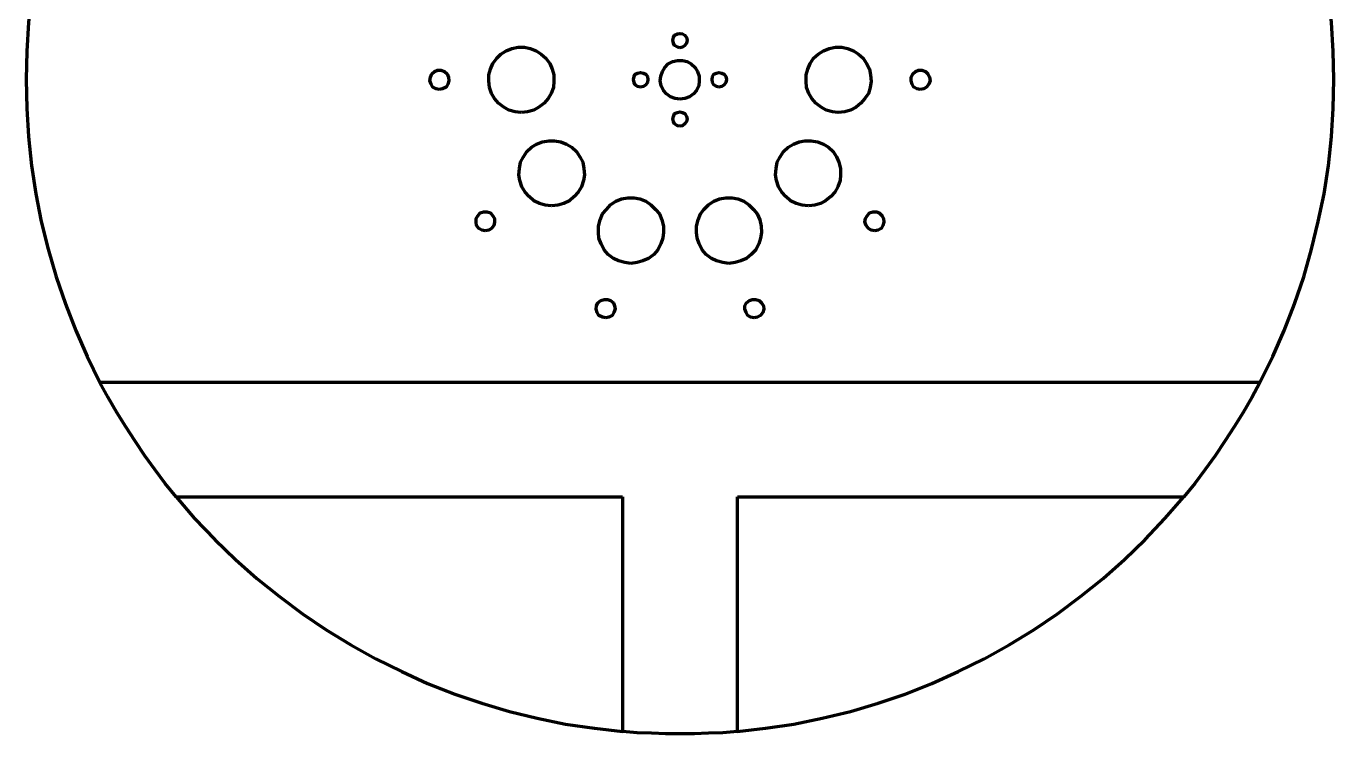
# Model space of a CAD drawing. Header units: millimetres. Extents: x 25 to 425, y -422 to -22.
# Drawn here: x 25 to 425, y -421.8 to -205.4 of the extents above; entities that cross this region are included whole.
import ezdxf

# ---------------------------------------------------------------- set-up
doc = ezdxf.new("R2010")
doc.units = ezdxf.units.MM
doc.header["$MEASUREMENT"] = 0
doc.layers.add('Calque 1', color=7, linetype='Continuous', lineweight=0)
doc.layers.add('Calque 2', color=7, linetype='Continuous', lineweight=0)

msp = doc.modelspace()

# ---------------------------------------------------------------- linework, layer by layer
at = {"layer": 'Calque 1', "color": 7, "lineweight": 100}
for points, knots in [([(47.58, -129.23), (47.58, -129.23), (43.7, -137), (43.7, -137), (43.7, -137), (40.17, -145.11), (40.17, -145.11), (40.17, -145.11), (37, -153.23), (37, -153.23), (37, -153.23), (34.18, -161.52), (34.18, -161.52), (34.18, -161.52), (31.7, -169.82), (31.7, -169.82), (31.7, -169.82), (29.59, -178.46), (29.59, -178.46), (29.59, -178.46), (28, -186.93), (28, -186.93), (28, -186.93), (26.59, -195.58), (26.59, -195.58), (26.59, -195.58), (25.71, -204.22), (25.71, -204.22), (25.71, -204.22), (25.18, -213.05), (25.18, -213.05), (25.18, -213.05), (25, -221.69), (25, -221.69), (25, -221.69), (25.18, -230.51), (25.18, -230.51), (25.18, -230.51), (25.71, -239.16), (25.71, -239.16), (25.71, -239.16), (26.59, -247.98), (26.59, -247.98), (26.59, -247.98), (28, -256.63), (28, -256.63), (28, -256.63), (29.59, -265.1), (29.59, -265.1), (29.59, -265.1), (31.7, -273.57), (31.7, -273.57), (31.7, -273.57), (34.18, -282.04), (34.18, -282.04), (34.18, -282.04), (37, -290.33), (37, -290.33), (37, -290.33), (40.17, -298.45), (40.17, -298.45), (40.17, -298.45), (43.7, -306.39), (43.7, -306.39), (43.7, -306.39), (47.58, -314.33), (47.58, -314.33)], [0, 0, 0, 0, 1, 1, 1, 2, 2, 2, 3, 3, 3, 4, 4, 4, 5, 5, 5, 6, 6, 6, 7, 7, 7, 8, 8, 8, 9, 9, 9, 10, 10, 10, 11, 11, 11, 12, 12, 12, 13, 13, 13, 14, 14, 14, 15, 15, 15, 16, 16, 16, 17, 17, 17, 18, 18, 18, 19, 19, 19, 20, 20, 20, 21, 21, 21, 22, 22, 22, 22]), ([(402.41, -314.33), (402.41, -314.33), (406.3, -306.39), (406.3, -306.39), (406.3, -306.39), (409.83, -298.45), (409.83, -298.45), (409.83, -298.45), (413, -290.33), (413, -290.33), (413, -290.33), (415.82, -282.04), (415.82, -282.04), (415.82, -282.04), (418.12, -273.57), (418.12, -273.57), (418.12, -273.57), (420.24, -265.1), (420.24, -265.1), (420.24, -265.1), (422, -256.63), (422, -256.63), (422, -256.63), (423.41, -247.98), (423.41, -247.98), (423.41, -247.98), (424.29, -239.16), (424.29, -239.16), (424.29, -239.16), (424.82, -230.51), (424.82, -230.51), (424.82, -230.51), (425, -221.69), (425, -221.69), (425, -221.69), (424.82, -213.05), (424.82, -213.05), (424.82, -213.05), (424.29, -204.22), (424.29, -204.22), (424.29, -204.22), (423.41, -195.58), (423.41, -195.58), (423.41, -195.58), (422, -186.93), (422, -186.93), (422, -186.93), (420.24, -178.46), (420.24, -178.46), (420.24, -178.46), (418.12, -169.82), (418.12, -169.82), (418.12, -169.82), (415.82, -161.52), (415.82, -161.52), (415.82, -161.52), (413, -153.23), (413, -153.23), (413, -153.23), (409.83, -145.11), (409.83, -145.11), (409.83, -145.11), (406.3, -137), (406.3, -137), (406.3, -137), (402.41, -129.23), (402.41, -129.23)], [0, 0, 0, 0, 1, 1, 1, 2, 2, 2, 3, 3, 3, 4, 4, 4, 5, 5, 5, 6, 6, 6, 7, 7, 7, 8, 8, 8, 9, 9, 9, 10, 10, 10, 11, 11, 11, 12, 12, 12, 13, 13, 13, 14, 14, 14, 15, 15, 15, 16, 16, 16, 17, 17, 17, 18, 18, 18, 19, 19, 19, 20, 20, 20, 21, 21, 21, 22, 22, 22, 22]), ([(224.91, -211.99), (224.91, -211.99), (225.79, -211.81), (225.79, -211.81), (225.79, -211.81), (226.5, -211.28), (226.5, -211.28), (226.5, -211.28), (227.03, -210.58), (227.03, -210.58), (227.03, -210.58), (227.21, -209.69), (227.21, -209.69), (227.21, -209.69), (227.03, -208.81), (227.03, -208.81), (227.03, -208.81), (226.5, -208.11), (226.5, -208.11), (226.5, -208.11), (225.79, -207.75), (225.79, -207.75), (225.79, -207.75), (224.91, -207.58), (224.91, -207.58), (224.91, -207.58), (224.21, -207.75), (224.21, -207.75), (224.21, -207.75), (223.32, -208.11), (223.32, -208.11), (223.32, -208.11), (222.97, -208.81), (222.97, -208.81), (222.97, -208.81), (222.79, -209.69), (222.79, -209.69), (222.79, -209.69), (222.97, -210.58), (222.97, -210.58), (222.97, -210.58), (223.32, -211.28), (223.32, -211.28), (223.32, -211.28), (224.21, -211.81), (224.21, -211.81), (224.21, -211.81), (224.91, -211.99), (224.91, -211.99)], [0, 0, 0, 0, 1, 1, 1, 2, 2, 2, 3, 3, 3, 4, 4, 4, 5, 5, 5, 6, 6, 6, 7, 7, 7, 8, 8, 8, 9, 9, 9, 10, 10, 10, 11, 11, 11, 12, 12, 12, 13, 13, 13, 14, 14, 14, 15, 15, 15, 16, 16, 16, 16]), ([(176.39, -231.75), (176.39, -231.75), (178.33, -231.57), (178.33, -231.57), (178.33, -231.57), (180.27, -231.04), (180.27, -231.04), (180.27, -231.04), (181.86, -230.16), (181.86, -230.16), (181.86, -230.16), (183.45, -228.93), (183.45, -228.93), (183.45, -228.93), (184.68, -227.51), (184.68, -227.51), (184.68, -227.51), (185.56, -225.93), (185.56, -225.93), (185.56, -225.93), (186.27, -224.16), (186.27, -224.16), (186.27, -224.16), (186.45, -222.22), (186.45, -222.22), (186.45, -222.22), (186.45, -220.28), (186.45, -220.28), (186.45, -220.28), (185.92, -218.52), (185.92, -218.52), (185.92, -218.52), (185.21, -216.75), (185.21, -216.75), (185.21, -216.75), (183.98, -215.16), (183.98, -215.16), (183.98, -215.16), (182.56, -213.93), (182.56, -213.93), (182.56, -213.93), (180.98, -212.87), (180.98, -212.87), (180.98, -212.87), (179.21, -212.16), (179.21, -212.16), (179.21, -212.16), (177.45, -211.81), (177.45, -211.81), (177.45, -211.81), (175.51, -211.81), (175.51, -211.81), (175.51, -211.81), (173.57, -212.16), (173.57, -212.16), (173.57, -212.16), (171.8, -212.87), (171.8, -212.87), (171.8, -212.87), (170.21, -213.93), (170.21, -213.93), (170.21, -213.93), (168.98, -215.16), (168.98, -215.16), (168.98, -215.16), (167.74, -216.75), (167.74, -216.75), (167.74, -216.75), (167.04, -218.52), (167.04, -218.52), (167.04, -218.52), (166.51, -220.28), (166.51, -220.28), (166.51, -220.28), (166.51, -222.22), (166.51, -222.22), (166.51, -222.22), (166.68, -224.16), (166.68, -224.16), (166.68, -224.16), (167.39, -225.93), (167.39, -225.93), (167.39, -225.93), (168.27, -227.51), (168.27, -227.51), (168.27, -227.51), (169.51, -228.93), (169.51, -228.93), (169.51, -228.93), (171.1, -230.16), (171.1, -230.16), (171.1, -230.16), (172.68, -231.04), (172.68, -231.04), (172.68, -231.04), (174.62, -231.57), (174.62, -231.57), (174.62, -231.57), (176.39, -231.75), (176.39, -231.75)], [0, 0, 0, 0, 1, 1, 1, 2, 2, 2, 3, 3, 3, 4, 4, 4, 5, 5, 5, 6, 6, 6, 7, 7, 7, 8, 8, 8, 9, 9, 9, 10, 10, 10, 11, 11, 11, 12, 12, 12, 13, 13, 13, 14, 14, 14, 15, 15, 15, 16, 16, 16, 17, 17, 17, 18, 18, 18, 19, 19, 19, 20, 20, 20, 21, 21, 21, 22, 22, 22, 23, 23, 23, 24, 24, 24, 25, 25, 25, 26, 26, 26, 27, 27, 27, 28, 28, 28, 29, 29, 29, 30, 30, 30, 31, 31, 31, 32, 32, 32, 33, 33, 33, 33]), ([(273.43, -231.75), (273.43, -231.75), (275.37, -231.57), (275.37, -231.57), (275.37, -231.57), (277.14, -231.04), (277.14, -231.04), (277.14, -231.04), (278.9, -230.16), (278.9, -230.16), (278.9, -230.16), (280.32, -228.93), (280.32, -228.93), (280.32, -228.93), (281.55, -227.51), (281.55, -227.51), (281.55, -227.51), (282.61, -225.93), (282.61, -225.93), (282.61, -225.93), (283.14, -224.16), (283.14, -224.16), (283.14, -224.16), (283.49, -222.22), (283.49, -222.22), (283.49, -222.22), (283.31, -220.28), (283.31, -220.28), (283.31, -220.28), (282.96, -218.52), (282.96, -218.52), (282.96, -218.52), (282.08, -216.75), (282.08, -216.75), (282.08, -216.75), (281.02, -215.16), (281.02, -215.16), (281.02, -215.16), (279.61, -213.93), (279.61, -213.93), (279.61, -213.93), (278.02, -212.87), (278.02, -212.87), (278.02, -212.87), (276.26, -212.16), (276.26, -212.16), (276.26, -212.16), (274.49, -211.81), (274.49, -211.81), (274.49, -211.81), (272.55, -211.81), (272.55, -211.81), (272.55, -211.81), (270.61, -212.16), (270.61, -212.16), (270.61, -212.16), (268.85, -212.87), (268.85, -212.87), (268.85, -212.87), (267.26, -213.93), (267.26, -213.93), (267.26, -213.93), (265.85, -215.16), (265.85, -215.16), (265.85, -215.16), (264.79, -216.75), (264.79, -216.75), (264.79, -216.75), (264.08, -218.52), (264.08, -218.52), (264.08, -218.52), (263.55, -220.28), (263.55, -220.28), (263.55, -220.28), (263.55, -222.22), (263.55, -222.22), (263.55, -222.22), (263.73, -224.16), (263.73, -224.16), (263.73, -224.16), (264.44, -225.93), (264.44, -225.93), (264.44, -225.93), (265.32, -227.51), (265.32, -227.51), (265.32, -227.51), (266.55, -228.93), (266.55, -228.93), (266.55, -228.93), (268.14, -230.16), (268.14, -230.16), (268.14, -230.16), (269.73, -231.04), (269.73, -231.04), (269.73, -231.04), (271.67, -231.57), (271.67, -231.57), (271.67, -231.57), (273.43, -231.75), (273.43, -231.75)], [0, 0, 0, 0, 1, 1, 1, 2, 2, 2, 3, 3, 3, 4, 4, 4, 5, 5, 5, 6, 6, 6, 7, 7, 7, 8, 8, 8, 9, 9, 9, 10, 10, 10, 11, 11, 11, 12, 12, 12, 13, 13, 13, 14, 14, 14, 15, 15, 15, 16, 16, 16, 17, 17, 17, 18, 18, 18, 19, 19, 19, 20, 20, 20, 21, 21, 21, 22, 22, 22, 23, 23, 23, 24, 24, 24, 25, 25, 25, 26, 26, 26, 27, 27, 27, 28, 28, 28, 29, 29, 29, 30, 30, 30, 31, 31, 31, 32, 32, 32, 33, 33, 33, 33]), ([(224.91, -227.69), (224.91, -227.69), (226.5, -227.51), (226.5, -227.51), (226.5, -227.51), (227.91, -226.99), (227.91, -226.99), (227.91, -226.99), (229.15, -226.1), (229.15, -226.1), (229.15, -226.1), (230.03, -225.04), (230.03, -225.04), (230.03, -225.04), (230.73, -223.63), (230.73, -223.63), (230.73, -223.63), (230.91, -222.04), (230.91, -222.04), (230.91, -222.04), (230.91, -220.63), (230.91, -220.63), (230.91, -220.63), (230.38, -219.22), (230.38, -219.22), (230.38, -219.22), (229.68, -217.99), (229.68, -217.99), (229.68, -217.99), (228.44, -216.93), (228.44, -216.93), (228.44, -216.93), (227.21, -216.22), (227.21, -216.22), (227.21, -216.22), (225.79, -215.87), (225.79, -215.87), (225.79, -215.87), (224.21, -215.87), (224.21, -215.87), (224.21, -215.87), (222.79, -216.22), (222.79, -216.22), (222.79, -216.22), (221.38, -216.93), (221.38, -216.93), (221.38, -216.93), (220.32, -217.99), (220.32, -217.99), (220.32, -217.99), (219.62, -219.22), (219.62, -219.22), (219.62, -219.22), (219.09, -220.63), (219.09, -220.63), (219.09, -220.63), (218.91, -222.04), (218.91, -222.04), (218.91, -222.04), (219.27, -223.63), (219.27, -223.63), (219.27, -223.63), (219.97, -225.04), (219.97, -225.04), (219.97, -225.04), (220.85, -226.1), (220.85, -226.1), (220.85, -226.1), (222.09, -226.99), (222.09, -226.99), (222.09, -226.99), (223.5, -227.51), (223.5, -227.51), (223.5, -227.51), (224.91, -227.69), (224.91, -227.69)], [0, 0, 0, 0, 1, 1, 1, 2, 2, 2, 3, 3, 3, 4, 4, 4, 5, 5, 5, 6, 6, 6, 7, 7, 7, 8, 8, 8, 9, 9, 9, 10, 10, 10, 11, 11, 11, 12, 12, 12, 13, 13, 13, 14, 14, 14, 15, 15, 15, 16, 16, 16, 17, 17, 17, 18, 18, 18, 19, 19, 19, 20, 20, 20, 21, 21, 21, 22, 22, 22, 23, 23, 23, 24, 24, 24, 25, 25, 25, 25]), ([(151.33, -224.69), (151.33, -224.69), (152.39, -224.51), (152.39, -224.51), (152.39, -224.51), (153.45, -223.99), (153.45, -223.99), (153.45, -223.99), (153.98, -223.1), (153.98, -223.1), (153.98, -223.1), (154.33, -222.04), (154.33, -222.04), (154.33, -222.04), (154.16, -220.99), (154.16, -220.99), (154.16, -220.99), (153.8, -219.93), (153.8, -219.93), (153.8, -219.93), (152.92, -219.22), (152.92, -219.22), (152.92, -219.22), (151.86, -218.87), (151.86, -218.87), (151.86, -218.87), (150.8, -218.87), (150.8, -218.87), (150.8, -218.87), (149.92, -219.22), (149.92, -219.22), (149.92, -219.22), (149.04, -219.93), (149.04, -219.93), (149.04, -219.93), (148.69, -220.99), (148.69, -220.99), (148.69, -220.99), (148.51, -222.04), (148.51, -222.04), (148.51, -222.04), (148.86, -223.1), (148.86, -223.1), (148.86, -223.1), (149.39, -223.99), (149.39, -223.99), (149.39, -223.99), (150.45, -224.51), (150.45, -224.51), (150.45, -224.51), (151.33, -224.69), (151.33, -224.69)], [0, 0, 0, 0, 1, 1, 1, 2, 2, 2, 3, 3, 3, 4, 4, 4, 5, 5, 5, 6, 6, 6, 7, 7, 7, 8, 8, 8, 9, 9, 9, 10, 10, 10, 11, 11, 11, 12, 12, 12, 13, 13, 13, 14, 14, 14, 15, 15, 15, 16, 16, 16, 17, 17, 17, 17]), ([(212.91, -223.99), (212.91, -223.99), (213.8, -223.81), (213.8, -223.81), (213.8, -223.81), (214.5, -223.28), (214.5, -223.28), (214.5, -223.28), (215.03, -222.57), (215.03, -222.57), (215.03, -222.57), (215.21, -221.69), (215.21, -221.69), (215.21, -221.69), (215.03, -220.81), (215.03, -220.81), (215.03, -220.81), (214.5, -220.1), (214.5, -220.1), (214.5, -220.1), (213.8, -219.75), (213.8, -219.75), (213.8, -219.75), (212.91, -219.57), (212.91, -219.57), (212.91, -219.57), (212.03, -219.75), (212.03, -219.75), (212.03, -219.75), (211.33, -220.1), (211.33, -220.1), (211.33, -220.1), (210.97, -220.81), (210.97, -220.81), (210.97, -220.81), (210.8, -221.69), (210.8, -221.69), (210.8, -221.69), (210.97, -222.57), (210.97, -222.57), (210.97, -222.57), (211.33, -223.28), (211.33, -223.28), (211.33, -223.28), (212.03, -223.81), (212.03, -223.81), (212.03, -223.81), (212.91, -223.99), (212.91, -223.99)], [0, 0, 0, 0, 1, 1, 1, 2, 2, 2, 3, 3, 3, 4, 4, 4, 5, 5, 5, 6, 6, 6, 7, 7, 7, 8, 8, 8, 9, 9, 9, 10, 10, 10, 11, 11, 11, 12, 12, 12, 13, 13, 13, 14, 14, 14, 15, 15, 15, 16, 16, 16, 16]), ([(236.91, -223.99), (236.91, -223.99), (237.79, -223.81), (237.79, -223.81), (237.79, -223.81), (238.5, -223.28), (238.5, -223.28), (238.5, -223.28), (239.03, -222.57), (239.03, -222.57), (239.03, -222.57), (239.2, -221.69), (239.2, -221.69), (239.2, -221.69), (239.03, -220.81), (239.03, -220.81), (239.03, -220.81), (238.5, -220.1), (238.5, -220.1), (238.5, -220.1), (237.79, -219.75), (237.79, -219.75), (237.79, -219.75), (236.91, -219.57), (236.91, -219.57), (236.91, -219.57), (236.2, -219.75), (236.2, -219.75), (236.2, -219.75), (235.32, -220.1), (235.32, -220.1), (235.32, -220.1), (234.97, -220.81), (234.97, -220.81), (234.97, -220.81), (234.79, -221.69), (234.79, -221.69), (234.79, -221.69), (234.97, -222.57), (234.97, -222.57), (234.97, -222.57), (235.32, -223.28), (235.32, -223.28), (235.32, -223.28), (236.2, -223.81), (236.2, -223.81), (236.2, -223.81), (236.91, -223.99), (236.91, -223.99)], [0, 0, 0, 0, 1, 1, 1, 2, 2, 2, 3, 3, 3, 4, 4, 4, 5, 5, 5, 6, 6, 6, 7, 7, 7, 8, 8, 8, 9, 9, 9, 10, 10, 10, 11, 11, 11, 12, 12, 12, 13, 13, 13, 14, 14, 14, 15, 15, 15, 16, 16, 16, 16]), ([(298.49, -224.69), (298.49, -224.69), (299.55, -224.51), (299.55, -224.51), (299.55, -224.51), (300.43, -223.99), (300.43, -223.99), (300.43, -223.99), (301.14, -223.1), (301.14, -223.1), (301.14, -223.1), (301.49, -222.04), (301.49, -222.04), (301.49, -222.04), (301.31, -220.99), (301.31, -220.99), (301.31, -220.99), (300.78, -219.93), (300.78, -219.93), (300.78, -219.93), (300.08, -219.22), (300.08, -219.22), (300.08, -219.22), (299.02, -218.87), (299.02, -218.87), (299.02, -218.87), (297.96, -218.87), (297.96, -218.87), (297.96, -218.87), (297.08, -219.22), (297.08, -219.22), (297.08, -219.22), (296.2, -219.93), (296.2, -219.93), (296.2, -219.93), (295.67, -220.99), (295.67, -220.99), (295.67, -220.99), (295.67, -222.04), (295.67, -222.04), (295.67, -222.04), (296.02, -223.1), (296.02, -223.1), (296.02, -223.1), (296.55, -223.99), (296.55, -223.99), (296.55, -223.99), (297.43, -224.51), (297.43, -224.51), (297.43, -224.51), (298.49, -224.69), (298.49, -224.69)], [0, 0, 0, 0, 1, 1, 1, 2, 2, 2, 3, 3, 3, 4, 4, 4, 5, 5, 5, 6, 6, 6, 7, 7, 7, 8, 8, 8, 9, 9, 9, 10, 10, 10, 11, 11, 11, 12, 12, 12, 13, 13, 13, 14, 14, 14, 15, 15, 15, 16, 16, 16, 17, 17, 17, 17]), ([(224.91, -235.98), (224.91, -235.98), (225.79, -235.81), (225.79, -235.81), (225.79, -235.81), (226.5, -235.28), (226.5, -235.28), (226.5, -235.28), (227.03, -234.57), (227.03, -234.57), (227.03, -234.57), (227.21, -233.69), (227.21, -233.69), (227.21, -233.69), (227.03, -232.98), (227.03, -232.98), (227.03, -232.98), (226.5, -232.1), (226.5, -232.1), (226.5, -232.1), (225.79, -231.75), (225.79, -231.75), (225.79, -231.75), (224.91, -231.57), (224.91, -231.57), (224.91, -231.57), (224.21, -231.75), (224.21, -231.75), (224.21, -231.75), (223.32, -232.1), (223.32, -232.1), (223.32, -232.1), (222.97, -232.98), (222.97, -232.98), (222.97, -232.98), (222.79, -233.69), (222.79, -233.69), (222.79, -233.69), (222.97, -234.57), (222.97, -234.57), (222.97, -234.57), (223.32, -235.28), (223.32, -235.28), (223.32, -235.28), (224.21, -235.81), (224.21, -235.81), (224.21, -235.81), (224.91, -235.98), (224.91, -235.98)], [0, 0, 0, 0, 1, 1, 1, 2, 2, 2, 3, 3, 3, 4, 4, 4, 5, 5, 5, 6, 6, 6, 7, 7, 7, 8, 8, 8, 9, 9, 9, 10, 10, 10, 11, 11, 11, 12, 12, 12, 13, 13, 13, 14, 14, 14, 15, 15, 15, 16, 16, 16, 16]), ([(185.74, -260.33), (185.74, -260.33), (187.68, -260.16), (187.68, -260.16), (187.68, -260.16), (189.45, -259.63), (189.45, -259.63), (189.45, -259.63), (191.21, -258.75), (191.21, -258.75), (191.21, -258.75), (192.62, -257.51), (192.62, -257.51), (192.62, -257.51), (193.86, -256.1), (193.86, -256.1), (193.86, -256.1), (194.92, -254.51), (194.92, -254.51), (194.92, -254.51), (195.45, -252.57), (195.45, -252.57), (195.45, -252.57), (195.8, -250.81), (195.8, -250.81), (195.8, -250.81), (195.62, -248.86), (195.62, -248.86), (195.62, -248.86), (195.27, -246.92), (195.27, -246.92), (195.27, -246.92), (194.39, -245.34), (194.39, -245.34), (194.39, -245.34), (193.33, -243.75), (193.33, -243.75), (193.33, -243.75), (191.92, -242.34), (191.92, -242.34), (191.92, -242.34), (190.33, -241.45), (190.33, -241.45), (190.33, -241.45), (188.56, -240.75), (188.56, -240.75), (188.56, -240.75), (186.62, -240.4), (186.62, -240.4), (186.62, -240.4), (184.86, -240.4), (184.86, -240.4), (184.86, -240.4), (182.92, -240.75), (182.92, -240.75), (182.92, -240.75), (181.15, -241.45), (181.15, -241.45), (181.15, -241.45), (179.57, -242.34), (179.57, -242.34), (179.57, -242.34), (178.15, -243.75), (178.15, -243.75), (178.15, -243.75), (177.1, -245.34), (177.1, -245.34), (177.1, -245.34), (176.21, -246.92), (176.21, -246.92), (176.21, -246.92), (175.86, -248.86), (175.86, -248.86), (175.86, -248.86), (175.68, -250.81), (175.68, -250.81), (175.68, -250.81), (176.04, -252.57), (176.04, -252.57), (176.04, -252.57), (176.57, -254.51), (176.57, -254.51), (176.57, -254.51), (177.62, -256.1), (177.62, -256.1), (177.62, -256.1), (178.86, -257.51), (178.86, -257.51), (178.86, -257.51), (180.27, -258.75), (180.27, -258.75), (180.27, -258.75), (182.04, -259.63), (182.04, -259.63), (182.04, -259.63), (183.8, -260.16), (183.8, -260.16), (183.8, -260.16), (185.74, -260.33), (185.74, -260.33)], [0, 0, 0, 0, 1, 1, 1, 2, 2, 2, 3, 3, 3, 4, 4, 4, 5, 5, 5, 6, 6, 6, 7, 7, 7, 8, 8, 8, 9, 9, 9, 10, 10, 10, 11, 11, 11, 12, 12, 12, 13, 13, 13, 14, 14, 14, 15, 15, 15, 16, 16, 16, 17, 17, 17, 18, 18, 18, 19, 19, 19, 20, 20, 20, 21, 21, 21, 22, 22, 22, 23, 23, 23, 24, 24, 24, 25, 25, 25, 26, 26, 26, 27, 27, 27, 28, 28, 28, 29, 29, 29, 30, 30, 30, 31, 31, 31, 32, 32, 32, 33, 33, 33, 33]), ([(264.26, -260.33), (264.26, -260.33), (266.2, -260.16), (266.2, -260.16), (266.2, -260.16), (267.96, -259.63), (267.96, -259.63), (267.96, -259.63), (269.55, -258.75), (269.55, -258.75), (269.55, -258.75), (271.14, -257.51), (271.14, -257.51), (271.14, -257.51), (272.38, -256.1), (272.38, -256.1), (272.38, -256.1), (273.26, -254.51), (273.26, -254.51), (273.26, -254.51), (273.96, -252.57), (273.96, -252.57), (273.96, -252.57), (274.14, -250.81), (274.14, -250.81), (274.14, -250.81), (274.14, -248.86), (274.14, -248.86), (274.14, -248.86), (273.61, -246.92), (273.61, -246.92), (273.61, -246.92), (272.9, -245.34), (272.9, -245.34), (272.9, -245.34), (271.85, -243.75), (271.85, -243.75), (271.85, -243.75), (270.43, -242.34), (270.43, -242.34), (270.43, -242.34), (268.85, -241.45), (268.85, -241.45), (268.85, -241.45), (267.08, -240.75), (267.08, -240.75), (267.08, -240.75), (265.14, -240.4), (265.14, -240.4), (265.14, -240.4), (263.2, -240.4), (263.2, -240.4), (263.2, -240.4), (261.44, -240.75), (261.44, -240.75), (261.44, -240.75), (259.67, -241.45), (259.67, -241.45), (259.67, -241.45), (258.08, -242.34), (258.08, -242.34), (258.08, -242.34), (256.67, -243.75), (256.67, -243.75), (256.67, -243.75), (255.61, -245.34), (255.61, -245.34), (255.61, -245.34), (254.73, -246.92), (254.73, -246.92), (254.73, -246.92), (254.38, -248.86), (254.38, -248.86), (254.38, -248.86), (254.2, -250.81), (254.2, -250.81), (254.2, -250.81), (254.55, -252.57), (254.55, -252.57), (254.55, -252.57), (255.08, -254.51), (255.08, -254.51), (255.08, -254.51), (256.14, -256.1), (256.14, -256.1), (256.14, -256.1), (257.38, -257.51), (257.38, -257.51), (257.38, -257.51), (258.79, -258.75), (258.79, -258.75), (258.79, -258.75), (260.55, -259.63), (260.55, -259.63), (260.55, -259.63), (262.32, -260.16), (262.32, -260.16), (262.32, -260.16), (264.26, -260.33), (264.26, -260.33)], [0, 0, 0, 0, 1, 1, 1, 2, 2, 2, 3, 3, 3, 4, 4, 4, 5, 5, 5, 6, 6, 6, 7, 7, 7, 8, 8, 8, 9, 9, 9, 10, 10, 10, 11, 11, 11, 12, 12, 12, 13, 13, 13, 14, 14, 14, 15, 15, 15, 16, 16, 16, 17, 17, 17, 18, 18, 18, 19, 19, 19, 20, 20, 20, 21, 21, 21, 22, 22, 22, 23, 23, 23, 24, 24, 24, 25, 25, 25, 26, 26, 26, 27, 27, 27, 28, 28, 28, 29, 29, 29, 30, 30, 30, 31, 31, 31, 32, 32, 32, 33, 33, 33, 33]), ([(209.91, -277.98), (209.91, -277.98), (211.85, -277.62), (211.85, -277.62), (211.85, -277.62), (213.62, -277.1), (213.62, -277.1), (213.62, -277.1), (215.38, -276.39), (215.38, -276.39), (215.38, -276.39), (216.97, -275.15), (216.97, -275.15), (216.97, -275.15), (218.21, -273.74), (218.21, -273.74), (218.21, -273.74), (219.09, -271.98), (219.09, -271.98), (219.09, -271.98), (219.79, -270.21), (219.79, -270.21), (219.79, -270.21), (219.97, -268.45), (219.97, -268.45), (219.97, -268.45), (219.97, -266.51), (219.97, -266.51), (219.97, -266.51), (219.44, -264.57), (219.44, -264.57), (219.44, -264.57), (218.74, -262.8), (218.74, -262.8), (218.74, -262.8), (217.5, -261.39), (217.5, -261.39), (217.5, -261.39), (216.09, -259.98), (216.09, -259.98), (216.09, -259.98), (214.5, -258.92), (214.5, -258.92), (214.5, -258.92), (212.74, -258.22), (212.74, -258.22), (212.74, -258.22), (210.97, -257.86), (210.97, -257.86), (210.97, -257.86), (209.03, -257.86), (209.03, -257.86), (209.03, -257.86), (207.09, -258.22), (207.09, -258.22), (207.09, -258.22), (205.33, -258.92), (205.33, -258.92), (205.33, -258.92), (203.74, -259.98), (203.74, -259.98), (203.74, -259.98), (202.5, -261.39), (202.5, -261.39), (202.5, -261.39), (201.27, -262.8), (201.27, -262.8), (201.27, -262.8), (200.56, -264.57), (200.56, -264.57), (200.56, -264.57), (200.03, -266.51), (200.03, -266.51), (200.03, -266.51), (200.03, -268.45), (200.03, -268.45), (200.03, -268.45), (200.21, -270.21), (200.21, -270.21), (200.21, -270.21), (200.92, -271.98), (200.92, -271.98), (200.92, -271.98), (201.8, -273.74), (201.8, -273.74), (201.8, -273.74), (203.03, -275.15), (203.03, -275.15), (203.03, -275.15), (204.62, -276.39), (204.62, -276.39), (204.62, -276.39), (206.21, -277.1), (206.21, -277.1), (206.21, -277.1), (208.15, -277.62), (208.15, -277.62), (208.15, -277.62), (209.91, -277.98), (209.91, -277.98)], [0, 0, 0, 0, 1, 1, 1, 2, 2, 2, 3, 3, 3, 4, 4, 4, 5, 5, 5, 6, 6, 6, 7, 7, 7, 8, 8, 8, 9, 9, 9, 10, 10, 10, 11, 11, 11, 12, 12, 12, 13, 13, 13, 14, 14, 14, 15, 15, 15, 16, 16, 16, 17, 17, 17, 18, 18, 18, 19, 19, 19, 20, 20, 20, 21, 21, 21, 22, 22, 22, 23, 23, 23, 24, 24, 24, 25, 25, 25, 26, 26, 26, 27, 27, 27, 28, 28, 28, 29, 29, 29, 30, 30, 30, 31, 31, 31, 32, 32, 32, 33, 33, 33, 33]), ([(239.91, -277.98), (239.91, -277.98), (241.85, -277.62), (241.85, -277.62), (241.85, -277.62), (243.61, -277.1), (243.61, -277.1), (243.61, -277.1), (245.38, -276.39), (245.38, -276.39), (245.38, -276.39), (246.79, -275.15), (246.79, -275.15), (246.79, -275.15), (248.2, -273.74), (248.2, -273.74), (248.2, -273.74), (249.08, -271.98), (249.08, -271.98), (249.08, -271.98), (249.61, -270.21), (249.61, -270.21), (249.61, -270.21), (249.97, -268.45), (249.97, -268.45), (249.97, -268.45), (249.79, -266.51), (249.79, -266.51), (249.79, -266.51), (249.44, -264.57), (249.44, -264.57), (249.44, -264.57), (248.56, -262.8), (248.56, -262.8), (248.56, -262.8), (247.5, -261.39), (247.5, -261.39), (247.5, -261.39), (246.08, -259.98), (246.08, -259.98), (246.08, -259.98), (244.5, -258.92), (244.5, -258.92), (244.5, -258.92), (242.73, -258.22), (242.73, -258.22), (242.73, -258.22), (240.97, -257.86), (240.97, -257.86), (240.97, -257.86), (239.03, -257.86), (239.03, -257.86), (239.03, -257.86), (237.09, -258.22), (237.09, -258.22), (237.09, -258.22), (235.32, -258.92), (235.32, -258.92), (235.32, -258.92), (233.73, -259.98), (233.73, -259.98), (233.73, -259.98), (232.32, -261.39), (232.32, -261.39), (232.32, -261.39), (231.26, -262.8), (231.26, -262.8), (231.26, -262.8), (230.56, -264.57), (230.56, -264.57), (230.56, -264.57), (230.03, -266.51), (230.03, -266.51), (230.03, -266.51), (230.03, -268.45), (230.03, -268.45), (230.03, -268.45), (230.2, -270.21), (230.2, -270.21), (230.2, -270.21), (230.91, -271.98), (230.91, -271.98), (230.91, -271.98), (231.79, -273.74), (231.79, -273.74), (231.79, -273.74), (233.03, -275.15), (233.03, -275.15), (233.03, -275.15), (234.62, -276.39), (234.62, -276.39), (234.62, -276.39), (236.2, -277.1), (236.2, -277.1), (236.2, -277.1), (238.14, -277.62), (238.14, -277.62), (238.14, -277.62), (239.91, -277.98), (239.91, -277.98)], [0, 0, 0, 0, 1, 1, 1, 2, 2, 2, 3, 3, 3, 4, 4, 4, 5, 5, 5, 6, 6, 6, 7, 7, 7, 8, 8, 8, 9, 9, 9, 10, 10, 10, 11, 11, 11, 12, 12, 12, 13, 13, 13, 14, 14, 14, 15, 15, 15, 16, 16, 16, 17, 17, 17, 18, 18, 18, 19, 19, 19, 20, 20, 20, 21, 21, 21, 22, 22, 22, 23, 23, 23, 24, 24, 24, 25, 25, 25, 26, 26, 26, 27, 27, 27, 28, 28, 28, 29, 29, 29, 30, 30, 30, 31, 31, 31, 32, 32, 32, 33, 33, 33, 33]), ([(165.45, -267.92), (165.45, -267.92), (166.51, -267.74), (166.51, -267.74), (166.51, -267.74), (167.39, -267.21), (167.39, -267.21), (167.39, -267.21), (168.1, -266.33), (168.1, -266.33), (168.1, -266.33), (168.27, -265.27), (168.27, -265.27), (168.27, -265.27), (168.27, -264.22), (168.27, -264.22), (168.27, -264.22), (167.74, -263.33), (167.74, -263.33), (167.74, -263.33), (167.04, -262.45), (167.04, -262.45), (167.04, -262.45), (165.98, -262.1), (165.98, -262.1), (165.98, -262.1), (164.92, -262.1), (164.92, -262.1), (164.92, -262.1), (163.86, -262.45), (163.86, -262.45), (163.86, -262.45), (163.16, -263.33), (163.16, -263.33), (163.16, -263.33), (162.63, -264.22), (162.63, -264.22), (162.63, -264.22), (162.63, -265.27), (162.63, -265.27), (162.63, -265.27), (162.8, -266.33), (162.8, -266.33), (162.8, -266.33), (163.51, -267.21), (163.51, -267.21), (163.51, -267.21), (164.39, -267.74), (164.39, -267.74), (164.39, -267.74), (165.45, -267.92), (165.45, -267.92)], [0, 0, 0, 0, 1, 1, 1, 2, 2, 2, 3, 3, 3, 4, 4, 4, 5, 5, 5, 6, 6, 6, 7, 7, 7, 8, 8, 8, 9, 9, 9, 10, 10, 10, 11, 11, 11, 12, 12, 12, 13, 13, 13, 14, 14, 14, 15, 15, 15, 16, 16, 16, 17, 17, 17, 17]), ([(284.55, -267.92), (284.55, -267.92), (285.61, -267.74), (285.61, -267.74), (285.61, -267.74), (286.49, -267.21), (286.49, -267.21), (286.49, -267.21), (287.02, -266.33), (287.02, -266.33), (287.02, -266.33), (287.37, -265.27), (287.37, -265.27), (287.37, -265.27), (287.2, -264.22), (287.2, -264.22), (287.2, -264.22), (286.84, -263.33), (286.84, -263.33), (286.84, -263.33), (285.96, -262.45), (285.96, -262.45), (285.96, -262.45), (285.08, -262.1), (285.08, -262.1), (285.08, -262.1), (284.02, -262.1), (284.02, -262.1), (284.02, -262.1), (282.96, -262.45), (282.96, -262.45), (282.96, -262.45), (282.26, -263.33), (282.26, -263.33), (282.26, -263.33), (281.73, -264.22), (281.73, -264.22), (281.73, -264.22), (281.55, -265.27), (281.55, -265.27), (281.55, -265.27), (281.9, -266.33), (281.9, -266.33), (281.9, -266.33), (282.61, -267.21), (282.61, -267.21), (282.61, -267.21), (283.49, -267.74), (283.49, -267.74), (283.49, -267.74), (284.55, -267.92), (284.55, -267.92)], [0, 0, 0, 0, 1, 1, 1, 2, 2, 2, 3, 3, 3, 4, 4, 4, 5, 5, 5, 6, 6, 6, 7, 7, 7, 8, 8, 8, 9, 9, 9, 10, 10, 10, 11, 11, 11, 12, 12, 12, 13, 13, 13, 14, 14, 14, 15, 15, 15, 16, 16, 16, 17, 17, 17, 17]), ([(202.33, -294.56), (202.33, -294.56), (203.21, -294.39), (203.21, -294.39), (203.21, -294.39), (204.27, -293.86), (204.27, -293.86), (204.27, -293.86), (204.8, -292.98), (204.8, -292.98), (204.8, -292.98), (205.15, -291.92), (205.15, -291.92), (205.15, -291.92), (204.97, -290.86), (204.97, -290.86), (204.97, -290.86), (204.62, -289.98), (204.62, -289.98), (204.62, -289.98), (203.74, -289.27), (203.74, -289.27), (203.74, -289.27), (202.86, -288.92), (202.86, -288.92), (202.86, -288.92), (201.8, -288.92), (201.8, -288.92), (201.8, -288.92), (200.74, -289.27), (200.74, -289.27), (200.74, -289.27), (199.86, -289.98), (199.86, -289.98), (199.86, -289.98), (199.5, -290.86), (199.5, -290.86), (199.5, -290.86), (199.33, -291.92), (199.33, -291.92), (199.33, -291.92), (199.68, -292.98), (199.68, -292.98), (199.68, -292.98), (200.21, -293.86), (200.21, -293.86), (200.21, -293.86), (201.27, -294.39), (201.27, -294.39), (201.27, -294.39), (202.33, -294.56), (202.33, -294.56)], [0, 0, 0, 0, 1, 1, 1, 2, 2, 2, 3, 3, 3, 4, 4, 4, 5, 5, 5, 6, 6, 6, 7, 7, 7, 8, 8, 8, 9, 9, 9, 10, 10, 10, 11, 11, 11, 12, 12, 12, 13, 13, 13, 14, 14, 14, 15, 15, 15, 16, 16, 16, 17, 17, 17, 17]), ([(247.67, -294.56), (247.67, -294.56), (248.73, -294.39), (248.73, -294.39), (248.73, -294.39), (249.61, -293.86), (249.61, -293.86), (249.61, -293.86), (250.32, -292.98), (250.32, -292.98), (250.32, -292.98), (250.67, -291.92), (250.67, -291.92), (250.67, -291.92), (250.5, -290.86), (250.5, -290.86), (250.5, -290.86), (249.97, -289.98), (249.97, -289.98), (249.97, -289.98), (249.26, -289.27), (249.26, -289.27), (249.26, -289.27), (248.2, -288.92), (248.2, -288.92), (248.2, -288.92), (247.14, -288.92), (247.14, -288.92), (247.14, -288.92), (246.26, -289.27), (246.26, -289.27), (246.26, -289.27), (245.38, -289.98), (245.38, -289.98), (245.38, -289.98), (244.85, -290.86), (244.85, -290.86), (244.85, -290.86), (244.85, -291.92), (244.85, -291.92), (244.85, -291.92), (245.2, -292.98), (245.2, -292.98), (245.2, -292.98), (245.73, -293.86), (245.73, -293.86), (245.73, -293.86), (246.61, -294.39), (246.61, -294.39), (246.61, -294.39), (247.67, -294.56), (247.67, -294.56)], [0, 0, 0, 0, 1, 1, 1, 2, 2, 2, 3, 3, 3, 4, 4, 4, 5, 5, 5, 6, 6, 6, 7, 7, 7, 8, 8, 8, 9, 9, 9, 10, 10, 10, 11, 11, 11, 12, 12, 12, 13, 13, 13, 14, 14, 14, 15, 15, 15, 16, 16, 16, 17, 17, 17, 17]), ([(70.88, -349.26), (70.88, -349.26), (67.52, -345.2), (67.52, -345.2), (67.52, -345.2), (64.35, -340.97), (64.35, -340.97), (64.35, -340.97), (61.35, -336.73), (61.35, -336.73), (61.35, -336.73), (58.35, -332.32), (58.35, -332.32), (58.35, -332.32), (55.52, -327.91), (55.52, -327.91), (55.52, -327.91), (52.7, -323.5), (52.7, -323.5), (52.7, -323.5), (50.06, -318.91), (50.06, -318.91), (50.06, -318.91), (47.58, -314.33), (47.58, -314.33)], [0, 0, 0, 0, 1, 1, 1, 2, 2, 2, 3, 3, 3, 4, 4, 4, 5, 5, 5, 6, 6, 6, 7, 7, 7, 8, 8, 8, 8]), ([(402.41, -314.33), (402.41, -314.33), (399.94, -318.91), (399.94, -318.91), (399.94, -318.91), (397.3, -323.5), (397.3, -323.5), (397.3, -323.5), (394.47, -327.91), (394.47, -327.91), (394.47, -327.91), (391.65, -332.32), (391.65, -332.32), (391.65, -332.32), (388.65, -336.73), (388.65, -336.73), (388.65, -336.73), (385.65, -340.97), (385.65, -340.97), (385.65, -340.97), (382.48, -345.2), (382.48, -345.2), (382.48, -345.2), (379.12, -349.26), (379.12, -349.26)], [0, 0, 0, 0, 1, 1, 1, 2, 2, 2, 3, 3, 3, 4, 4, 4, 5, 5, 5, 6, 6, 6, 7, 7, 7, 8, 8, 8, 8]), ([(70.88, -349.26), (70.88, -349.26), (76.52, -355.97), (76.52, -355.97), (76.52, -355.97), (82.7, -362.32), (82.7, -362.32), (82.7, -362.32), (89.05, -368.49), (89.05, -368.49), (89.05, -368.49), (95.58, -374.32), (95.58, -374.32), (95.58, -374.32), (102.46, -379.79), (102.46, -379.79), (102.46, -379.79), (109.52, -385.08), (109.52, -385.08), (109.52, -385.08), (116.75, -390.02), (116.75, -390.02), (116.75, -390.02), (124.34, -394.61), (124.34, -394.61), (124.34, -394.61), (131.93, -398.84), (131.93, -398.84), (131.93, -398.84), (139.87, -402.72), (139.87, -402.72), (139.87, -402.72), (147.81, -406.43), (147.81, -406.43), (147.81, -406.43), (156.1, -409.61), (156.1, -409.61), (156.1, -409.61), (164.39, -412.43), (164.39, -412.43), (164.39, -412.43), (172.86, -414.9), (172.86, -414.9), (172.86, -414.9), (181.33, -417.02), (181.33, -417.02), (181.33, -417.02), (189.98, -418.78), (189.98, -418.78), (189.98, -418.78), (198.8, -420.02), (198.8, -420.02), (198.8, -420.02), (207.44, -421.07), (207.44, -421.07)], [0, 0, 0, 0, 1, 1, 1, 2, 2, 2, 3, 3, 3, 4, 4, 4, 5, 5, 5, 6, 6, 6, 7, 7, 7, 8, 8, 8, 9, 9, 9, 10, 10, 10, 11, 11, 11, 12, 12, 12, 13, 13, 13, 14, 14, 14, 15, 15, 15, 16, 16, 16, 17, 17, 17, 18, 18, 18, 18]), ([(242.56, -421.07), (242.56, -421.07), (251.2, -420.02), (251.2, -420.02), (251.2, -420.02), (259.85, -418.78), (259.85, -418.78), (259.85, -418.78), (268.49, -417.02), (268.49, -417.02), (268.49, -417.02), (277.14, -414.9), (277.14, -414.9), (277.14, -414.9), (285.61, -412.43), (285.61, -412.43), (285.61, -412.43), (293.9, -409.61), (293.9, -409.61), (293.9, -409.61), (302.02, -406.43), (302.02, -406.43), (302.02, -406.43), (310.13, -402.72), (310.13, -402.72), (310.13, -402.72), (318.07, -398.84), (318.07, -398.84), (318.07, -398.84), (325.66, -394.61), (325.66, -394.61), (325.66, -394.61), (333.25, -390.02), (333.25, -390.02), (333.25, -390.02), (340.48, -385.08), (340.48, -385.08), (340.48, -385.08), (347.54, -379.79), (347.54, -379.79), (347.54, -379.79), (354.42, -374.32), (354.42, -374.32), (354.42, -374.32), (360.95, -368.49), (360.95, -368.49), (360.95, -368.49), (367.3, -362.32), (367.3, -362.32), (367.3, -362.32), (373.3, -355.97), (373.3, -355.97), (373.3, -355.97), (379.12, -349.26), (379.12, -349.26)], [0, 0, 0, 0, 1, 1, 1, 2, 2, 2, 3, 3, 3, 4, 4, 4, 5, 5, 5, 6, 6, 6, 7, 7, 7, 8, 8, 8, 9, 9, 9, 10, 10, 10, 11, 11, 11, 12, 12, 12, 13, 13, 13, 14, 14, 14, 15, 15, 15, 16, 16, 16, 17, 17, 17, 18, 18, 18, 18]), ([(242.56, -421.07), (242.56, -421.07), (238.14, -421.43), (238.14, -421.43), (238.14, -421.43), (233.73, -421.6), (233.73, -421.6), (233.73, -421.6), (229.32, -421.78), (229.32, -421.78), (229.32, -421.78), (224.91, -421.78), (224.91, -421.78), (224.91, -421.78), (220.68, -421.78), (220.68, -421.78), (220.68, -421.78), (216.27, -421.6), (216.27, -421.6), (216.27, -421.6), (211.85, -421.43), (211.85, -421.43), (211.85, -421.43), (207.44, -421.07), (207.44, -421.07)], [0, 0, 0, 0, 1, 1, 1, 2, 2, 2, 3, 3, 3, 4, 4, 4, 5, 5, 5, 6, 6, 6, 7, 7, 7, 8, 8, 8, 8])]:
    msp.add_open_spline(points, degree=3, knots=knots, dxfattribs=at)
at = {"layer": 'Calque 2', "color": 12, "lineweight": 100}
for p, q in [((402.41, -314.33), (47.58, -314.33)), ((70.87, -349.26), (207.44, -349.26)), ((207.44, -349.26), (207.44, -421.07)), ((242.55, -349.26), (379.12, -349.26)), ((242.55, -421.07), (242.55, -349.26))]:
    msp.add_line(p, q, dxfattribs=at)

doc.saveas('drawing.dxf')
